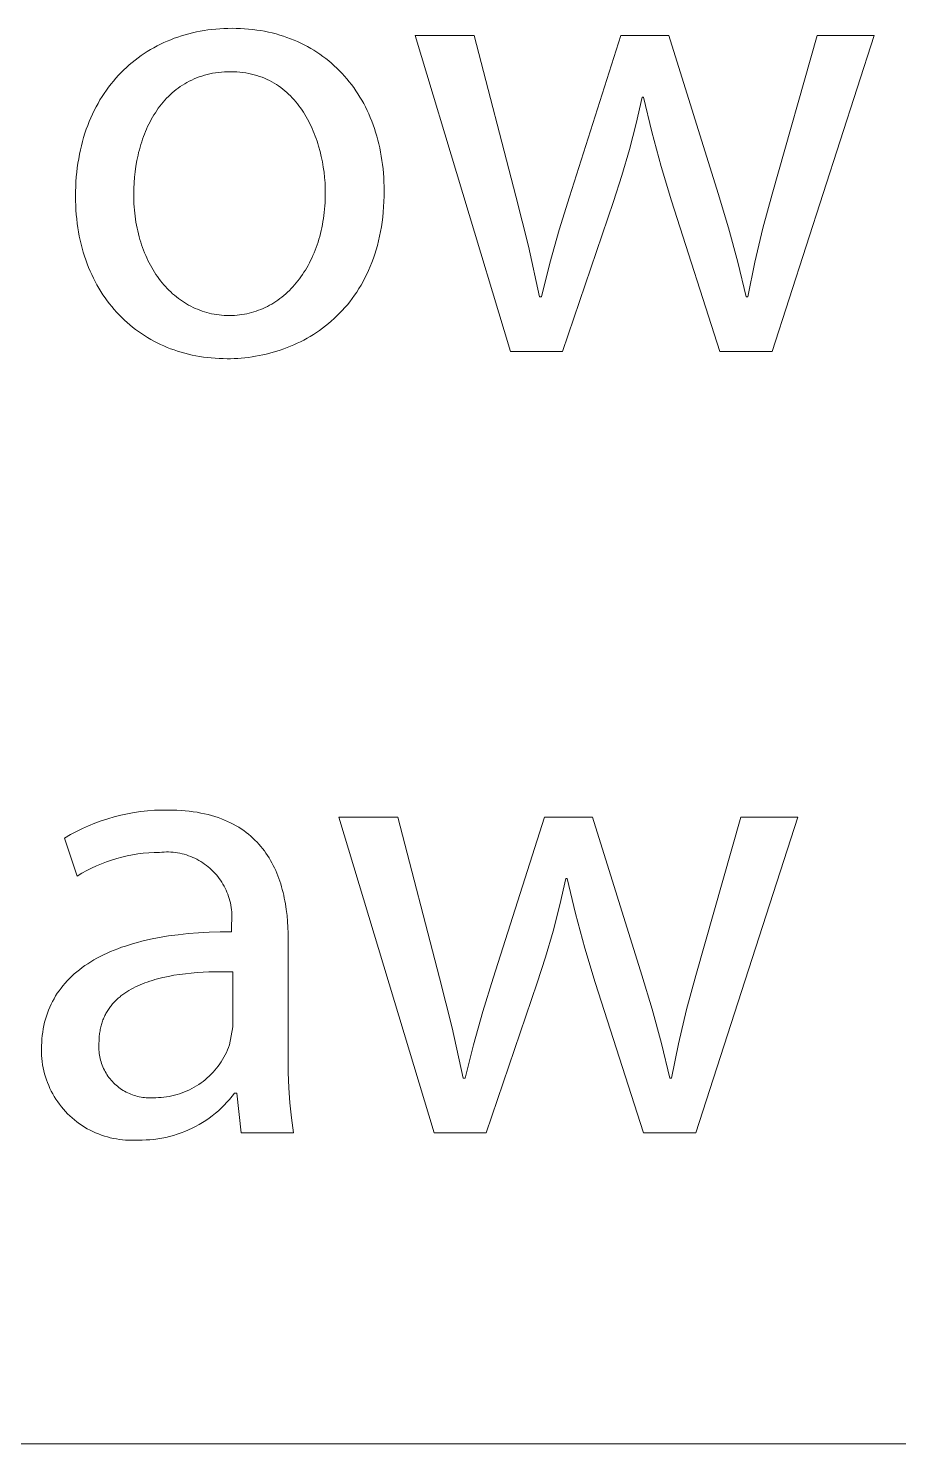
# Model space of a CAD drawing. Header units: millimetres. Extents: x -644 to 2279, y -276 to 1766.
# Drawn here: x 1744.4 to 1783.4, y -275.9 to -212.5 of the extents above; entities that cross this region are included whole.
import ezdxf

# ---------------------------------------------------------------- set-up
doc = ezdxf.new("R2010")
doc.units = ezdxf.units.MM
doc.header["$MEASUREMENT"] = 0
doc.layers.add('Domyślny', color=7, linetype='Continuous', true_color=0x000000)

msp = doc.modelspace()

# ---------------------------------------------------------------- linework, layer by layer
at = {"layer": 'Domyślny', "color": 18, "lineweight": 15, "true_color": 0x000000}
for p, q in [((1752.118, -212.591), (1752.291, -212.56)), ((1752.291, -212.56), (1752.466, -212.534)), ((1752.466, -212.534), (1752.642, -212.512)), ((1752.642, -212.512), (1752.819, -212.494)), ((1752.819, -212.494), (1752.998, -212.48)), ((1752.998, -212.48), (1753.178, -212.47)), ((1753.178, -212.47), (1753.36, -212.464)), ((1753.36, -212.464), (1753.543, -212.462)), ((1753.543, -212.462), (1753.733, -212.464)), ((1753.733, -212.464), (1753.92, -212.47)), ((1753.92, -212.47), (1754.106, -212.481)), ((1754.106, -212.481), (1754.29, -212.496)), ((1754.29, -212.496), (1754.472, -212.515)), ((1754.472, -212.515), (1754.651, -212.538)), ((1754.651, -212.538), (1754.829, -212.566)), ((1754.829, -212.566), (1755.004, -212.597)), ((1750.181, -213.252), (1750.332, -213.176)), ((1750.332, -213.176), (1750.484, -213.104)), ((1750.484, -213.104), (1750.639, -213.036)), ((1750.639, -213.036), (1750.796, -212.971)), ((1750.796, -212.971), (1750.954, -212.91)), ((1750.954, -212.91), (1751.115, -212.853)), ((1751.115, -212.853), (1751.278, -212.799)), ((1751.278, -212.799), (1751.442, -212.75)), ((1751.442, -212.75), (1751.609, -212.704)), ((1751.609, -212.704), (1751.777, -212.662)), ((1751.777, -212.662), (1751.946, -212.625)), ((1751.946, -212.625), (1752.118, -212.591)), ((1755.004, -212.597), (1755.177, -212.633)), ((1755.177, -212.633), (1755.348, -212.672)), ((1755.348, -212.672), (1755.517, -212.716)), ((1755.517, -212.716), (1755.683, -212.763)), ((1755.683, -212.763), (1755.847, -212.815)), ((1755.847, -212.815), (1756.009, -212.87)), ((1756.009, -212.87), (1756.168, -212.929)), ((1756.168, -212.929), (1756.325, -212.992)), ((1756.325, -212.992), (1756.48, -213.058)), ((1756.48, -213.058), (1756.632, -213.129)), ((1756.632, -213.129), (1756.781, -213.202)), ((1756.781, -213.202), (1756.928, -213.28)), ((1766.034, -226.949), (1761.761, -212.788)), ((1761.761, -212.788), (1764.399, -212.788)), ((1764.399, -212.788), (1766.268, -219.99)), ((1768.672, -220.01), (1770.978, -212.788)), ((1770.978, -212.788), (1773.139, -212.788)), ((1773.139, -212.788), (1775.339, -219.873)), ((1777.762, -219.893), (1779.787, -212.788)), ((1782.337, -212.788), (1777.762, -226.949)), ((1779.787, -212.788), (1782.337, -212.788)), ((1749.195, -213.887), (1749.328, -213.785)), ((1749.328, -213.785), (1749.464, -213.687)), ((1749.464, -213.687), (1749.603, -213.593)), ((1749.603, -213.593), (1749.744, -213.502)), ((1749.744, -213.502), (1749.888, -213.415)), ((1749.888, -213.415), (1750.033, -213.332)), ((1750.033, -213.332), (1750.181, -213.252)), ((1756.928, -213.28), (1757.072, -213.361)), ((1757.072, -213.361), (1757.214, -213.446)), ((1757.214, -213.446), (1757.353, -213.534)), ((1757.353, -213.534), (1757.489, -213.626)), ((1757.489, -213.626), (1757.623, -213.722)), ((1757.623, -213.722), (1757.754, -213.82)), ((1757.754, -213.82), (1757.882, -213.922)), ((1748.45, -214.57), (1748.567, -214.447)), ((1748.567, -214.447), (1748.687, -214.328)), ((1748.687, -214.328), (1748.81, -214.212)), ((1748.81, -214.212), (1748.935, -214.1)), ((1748.935, -214.1), (1749.064, -213.992)), ((1749.064, -213.992), (1749.195, -213.887)), ((1752.675, -214.48), (1752.549, -214.505)), ((1752.804, -214.458), (1752.675, -214.48)), ((1752.935, -214.44), (1752.804, -214.458)), ((1753.069, -214.426), (1752.935, -214.44)), ((1753.205, -214.416), (1753.069, -214.426)), ((1753.343, -214.41), (1753.205, -214.416)), ((1753.484, -214.408), (1753.343, -214.41)), ((1753.626, -214.41), (1753.484, -214.408)), ((1753.765, -214.417), (1753.626, -214.41)), ((1753.901, -214.428), (1753.765, -214.417)), ((1754.034, -214.443), (1753.901, -214.428)), ((1754.165, -214.462), (1754.034, -214.443)), ((1754.293, -214.485), (1754.165, -214.462)), ((1754.418, -214.512), (1754.293, -214.485)), ((1757.882, -213.922), (1758.007, -214.028)), ((1758.007, -214.028), (1758.13, -214.137)), ((1758.13, -214.137), (1758.249, -214.249)), ((1758.249, -214.249), (1758.366, -214.364)), ((1758.366, -214.364), (1758.48, -214.482)), ((1758.48, -214.482), (1758.591, -214.604)), ((1747.909, -215.235), (1748.011, -215.095)), ((1748.011, -215.095), (1748.116, -214.958)), ((1748.116, -214.958), (1748.224, -214.825)), ((1748.224, -214.825), (1748.335, -214.696)), ((1748.335, -214.696), (1748.45, -214.57)), ((1751.225, -215.073), (1751.13, -215.14)), ((1751.322, -215.008), (1751.225, -215.073)), ((1751.422, -214.947), (1751.322, -215.008)), ((1751.524, -214.888), (1751.422, -214.947)), ((1751.628, -214.833), (1751.524, -214.888)), ((1751.735, -214.78), (1751.628, -214.833)), ((1751.844, -214.731), (1751.735, -214.78)), ((1751.955, -214.685), (1751.844, -214.731)), ((1752.069, -214.642), (1751.955, -214.685)), ((1752.186, -214.602), (1752.069, -214.642)), ((1752.304, -214.566), (1752.186, -214.602)), ((1752.426, -214.534), (1752.304, -214.566)), ((1752.549, -214.505), (1752.426, -214.534)), ((1754.541, -214.543), (1754.418, -214.512)), ((1754.662, -214.578), (1754.541, -214.543)), ((1754.779, -214.617), (1754.662, -214.578)), ((1754.895, -214.659), (1754.779, -214.617)), ((1755.007, -214.704), (1754.895, -214.659)), ((1755.117, -214.753), (1755.007, -214.704)), ((1755.225, -214.806), (1755.117, -214.753)), ((1755.33, -214.861), (1755.225, -214.806)), ((1755.433, -214.92), (1755.33, -214.861)), ((1755.533, -214.982), (1755.433, -214.92)), ((1755.63, -215.047), (1755.533, -214.982)), ((1755.726, -215.115), (1755.63, -215.047)), ((1755.819, -215.186), (1755.726, -215.115)), ((1758.591, -214.604), (1758.698, -214.729)), ((1758.698, -214.729), (1758.803, -214.857)), ((1758.803, -214.857), (1758.905, -214.988)), ((1758.905, -214.988), (1759.003, -215.122)), ((1759.003, -215.122), (1759.098, -215.259)), ((1747.533, -215.827), (1747.622, -215.674)), ((1747.622, -215.674), (1747.714, -215.524)), ((1747.714, -215.524), (1747.81, -215.378)), ((1747.81, -215.378), (1747.909, -215.235)), ((1750.53, -215.686), (1750.454, -215.773)), ((1750.609, -215.6), (1750.53, -215.686)), ((1750.69, -215.517), (1750.609, -215.6)), ((1750.773, -215.437), (1750.69, -215.517)), ((1750.859, -215.359), (1750.773, -215.437)), ((1750.947, -215.283), (1750.859, -215.359)), ((1751.037, -215.211), (1750.947, -215.283)), ((1751.13, -215.14), (1751.037, -215.211)), ((1755.909, -215.259), (1755.819, -215.186)), ((1755.997, -215.335), (1755.909, -215.259)), ((1756.083, -215.414), (1755.997, -215.335)), ((1756.166, -215.495), (1756.083, -215.414)), ((1756.247, -215.579), (1756.166, -215.495)), ((1756.325, -215.665), (1756.247, -215.579)), ((1756.402, -215.753), (1756.325, -215.665)), ((1756.476, -215.844), (1756.402, -215.753)), ((1759.098, -215.259), (1759.191, -215.399)), ((1759.191, -215.399), (1759.28, -215.542)), ((1759.28, -215.542), (1759.365, -215.687)), ((1759.365, -215.687), (1759.448, -215.836)), ((1771.942, -215.542), (1771.671, -216.726)), ((1772, -215.542), (1771.942, -215.542)), ((1772.367, -217.107), (1772, -215.542)), ((1747.211, -216.472), (1747.286, -216.306)), ((1747.286, -216.306), (1747.365, -216.143)), ((1747.365, -216.143), (1747.447, -215.983)), ((1747.447, -215.983), (1747.533, -215.827)), ((1750.042, -216.344), (1749.981, -216.446)), ((1750.105, -216.244), (1750.042, -216.344)), ((1750.17, -216.146), (1750.105, -216.244)), ((1750.238, -216.049), (1750.17, -216.146)), ((1750.308, -215.955), (1750.238, -216.049)), ((1750.38, -215.863), (1750.308, -215.955)), ((1750.454, -215.773), (1750.38, -215.863)), ((1756.547, -215.936), (1756.476, -215.844)), ((1756.617, -216.031), (1756.547, -215.936)), ((1756.684, -216.128), (1756.617, -216.031)), ((1756.749, -216.226), (1756.684, -216.128)), ((1756.811, -216.326), (1756.749, -216.226)), ((1756.872, -216.428), (1756.811, -216.326)), ((1759.448, -215.836), (1759.527, -215.987)), ((1759.527, -215.987), (1759.603, -216.142)), ((1759.603, -216.142), (1759.675, -216.299)), ((1759.675, -216.299), (1759.744, -216.458)), ((1746.947, -217.169), (1747.007, -216.99)), ((1747.007, -216.99), (1747.072, -216.814)), ((1747.072, -216.814), (1747.139, -216.642)), ((1747.139, -216.642), (1747.211, -216.472)), ((1749.71, -216.98), (1749.662, -217.092)), ((1749.76, -216.87), (1749.71, -216.98)), ((1749.812, -216.762), (1749.76, -216.87)), ((1749.866, -216.655), (1749.812, -216.762)), ((1749.922, -216.549), (1749.866, -216.655)), ((1749.981, -216.446), (1749.922, -216.549)), ((1756.93, -216.531), (1756.872, -216.428)), ((1756.986, -216.636), (1756.93, -216.531)), ((1757.04, -216.742), (1756.986, -216.636)), ((1757.092, -216.85), (1757.04, -216.742)), ((1757.141, -216.959), (1757.092, -216.85)), ((1757.189, -217.069), (1757.141, -216.959)), ((1759.744, -216.458), (1759.81, -216.62)), ((1759.81, -216.62), (1759.872, -216.785)), ((1759.872, -216.785), (1759.93, -216.953)), ((1759.93, -216.953), (1759.985, -217.123)), ((1771.671, -216.726), (1771.366, -217.901)), ((1746.789, -217.724), (1746.838, -217.536)), ((1746.838, -217.536), (1746.89, -217.351)), ((1746.89, -217.351), (1746.947, -217.169)), ((1749.492, -217.551), (1749.455, -217.668)), ((1749.531, -217.434), (1749.492, -217.551)), ((1749.573, -217.319), (1749.531, -217.434)), ((1749.616, -217.205), (1749.573, -217.319)), ((1749.662, -217.092), (1749.616, -217.205)), ((1757.234, -217.18), (1757.189, -217.069)), ((1757.277, -217.292), (1757.234, -217.18)), ((1757.318, -217.405), (1757.277, -217.292)), ((1757.357, -217.519), (1757.318, -217.405)), ((1757.394, -217.633), (1757.357, -217.519)), ((1757.429, -217.748), (1757.394, -217.633)), ((1759.985, -217.123), (1760.037, -217.296)), ((1760.037, -217.296), (1760.085, -217.471)), ((1760.085, -217.471), (1760.129, -217.648)), ((1760.129, -217.648), (1760.169, -217.828)), ((1772.786, -218.658), (1772.367, -217.107)), ((1746.666, -218.308), (1746.703, -218.11)), ((1746.703, -218.11), (1746.744, -217.916)), ((1746.744, -217.916), (1746.789, -217.724)), ((1749.327, -218.149), (1749.275, -218.394)), ((1749.356, -218.027), (1749.327, -218.149)), ((1749.387, -217.907), (1749.356, -218.027)), ((1749.42, -217.787), (1749.387, -217.907)), ((1749.455, -217.668), (1749.42, -217.787)), ((1757.493, -217.981), (1757.429, -217.748)), ((1757.549, -218.214), (1757.493, -217.981)), ((1757.597, -218.449), (1757.549, -218.214)), ((1760.169, -217.828), (1760.206, -218.01)), ((1760.206, -218.01), (1760.239, -218.195)), ((1760.239, -218.195), (1760.269, -218.382)), ((1771.366, -217.901), (1771.028, -219.068)), ((1746.561, -219.128), (1746.581, -218.918)), ((1746.581, -218.918), (1746.605, -218.712)), ((1746.605, -218.712), (1746.634, -218.508)), ((1746.634, -218.508), (1746.666, -218.308)), ((1749.196, -218.891), (1749.169, -219.141)), ((1749.232, -218.641), (1749.196, -218.891)), ((1749.275, -218.394), (1749.232, -218.641)), ((1757.638, -218.684), (1757.597, -218.449)), ((1757.671, -218.918), (1757.638, -218.684)), ((1757.696, -219.152), (1757.671, -218.918)), ((1760.269, -218.382), (1760.294, -218.571)), ((1760.294, -218.571), (1760.316, -218.762)), ((1760.316, -218.762), (1760.334, -218.956)), ((1773.256, -220.195), (1772.786, -218.658)), ((1746.528, -219.774), (1746.534, -219.555)), ((1746.534, -219.555), (1746.546, -219.34)), ((1746.546, -219.34), (1746.561, -219.128)), ((1749.149, -219.393), (1749.138, -219.646)), ((1749.169, -219.141), (1749.149, -219.393)), ((1757.714, -219.384), (1757.696, -219.152)), ((1757.724, -219.613), (1757.714, -219.384)), ((1760.334, -218.956), (1760.348, -219.152)), ((1760.348, -219.152), (1760.358, -219.35)), ((1760.358, -219.35), (1760.364, -219.55)), ((1760.364, -219.55), (1760.366, -219.752)), ((1771.028, -219.068), (1770.657, -220.224)), ((1746.525, -219.995), (1746.528, -219.774)), ((1746.527, -220.203), (1746.525, -219.995)), ((1749.138, -219.646), (1749.134, -219.898)), ((1749.134, -219.898), (1749.135, -220.042)), ((1749.135, -220.042), (1749.139, -220.186)), ((1749.139, -220.186), (1749.145, -220.328)), ((1757.716, -220.282), (1757.723, -220.136)), ((1757.723, -220.136), (1757.727, -219.988)), ((1757.728, -219.839), (1757.724, -219.613)), ((1757.727, -219.988), (1757.728, -219.839)), ((1760.363, -219.995), (1760.355, -220.234)), ((1760.366, -219.752), (1760.363, -219.995)), ((1766.268, -219.99), (1766.837, -222.234)), ((1768.215, -221.494), (1768.672, -220.01)), ((1775.426, -226.949), (1773.256, -220.195)), ((1775.339, -219.873), (1775.803, -221.403)), ((1777.352, -221.415), (1777.762, -219.893)), ((1746.534, -220.409), (1746.527, -220.203)), ((1746.545, -220.612), (1746.534, -220.409)), ((1746.559, -220.813), (1746.545, -220.612)), ((1746.578, -221.011), (1746.559, -220.813)), ((1749.145, -220.328), (1749.154, -220.469)), ((1749.154, -220.469), (1749.166, -220.609)), ((1749.166, -220.609), (1749.18, -220.747)), ((1749.18, -220.747), (1749.196, -220.884)), ((1757.663, -220.853), (1757.68, -220.713)), ((1757.68, -220.713), (1757.695, -220.571)), ((1757.695, -220.571), (1757.707, -220.427)), ((1757.707, -220.427), (1757.716, -220.282)), ((1760.324, -220.699), (1760.301, -220.925)), ((1760.342, -220.469), (1760.324, -220.699)), ((1760.355, -220.234), (1760.342, -220.469)), ((1770.657, -220.224), (1768.37, -226.949)), ((1746.601, -221.207), (1746.578, -221.011)), ((1746.628, -221.4), (1746.601, -221.207)), ((1746.66, -221.59), (1746.628, -221.4)), ((1749.196, -220.884), (1749.215, -221.02)), ((1749.215, -221.02), (1749.237, -221.155)), ((1749.237, -221.155), (1749.26, -221.288)), ((1749.26, -221.288), (1749.286, -221.419)), ((1749.286, -221.419), (1749.315, -221.549)), ((1757.541, -221.532), (1757.57, -221.4)), ((1757.57, -221.4), (1757.597, -221.265)), ((1757.597, -221.265), (1757.622, -221.13)), ((1757.622, -221.13), (1757.644, -220.992)), ((1757.644, -220.992), (1757.663, -220.853)), ((1760.24, -221.365), (1760.203, -221.578)), ((1760.273, -221.147), (1760.24, -221.365)), ((1760.301, -220.925), (1760.273, -221.147)), ((1775.803, -221.403), (1776.224, -222.944)), ((1776.992, -222.95), (1777.352, -221.415)), ((1746.695, -221.778), (1746.66, -221.59)), ((1746.733, -221.963), (1746.695, -221.778)), ((1746.776, -222.146), (1746.733, -221.963)), ((1749.315, -221.549), (1749.345, -221.678)), ((1749.345, -221.678), (1749.378, -221.805)), ((1749.378, -221.805), (1749.414, -221.93)), ((1749.414, -221.93), (1749.451, -222.054)), ((1749.451, -222.054), (1749.491, -222.176)), ((1757.36, -222.169), (1757.401, -222.045)), ((1757.401, -222.045), (1757.439, -221.92)), ((1757.439, -221.92), (1757.476, -221.792)), ((1757.476, -221.792), (1757.51, -221.663)), ((1757.51, -221.663), (1757.541, -221.532)), ((1760.114, -221.993), (1760.063, -222.194)), ((1760.161, -221.788), (1760.114, -221.993)), ((1760.203, -221.578), (1760.161, -221.788)), ((1767.796, -222.99), (1768.215, -221.494)), ((1746.823, -222.326), (1746.776, -222.146)), ((1746.873, -222.503), (1746.823, -222.326)), ((1746.927, -222.677), (1746.873, -222.503)), ((1746.985, -222.849), (1746.927, -222.677)), ((1749.491, -222.176), (1749.533, -222.296)), ((1749.533, -222.296), (1749.577, -222.414)), ((1749.577, -222.414), (1749.623, -222.531)), ((1749.623, -222.531), (1749.672, -222.646)), ((1749.672, -222.646), (1749.722, -222.759)), ((1757.123, -222.76), (1757.175, -222.646)), ((1757.175, -222.646), (1757.224, -222.529)), ((1757.224, -222.529), (1757.272, -222.411)), ((1757.272, -222.411), (1757.317, -222.291)), ((1757.317, -222.291), (1757.36, -222.169)), ((1759.948, -222.583), (1759.885, -222.772)), ((1760.008, -222.39), (1759.948, -222.583)), ((1760.063, -222.194), (1760.008, -222.39)), ((1766.837, -222.234), (1767.329, -224.496)), ((1747.046, -223.017), (1746.985, -222.849)), ((1747.111, -223.183), (1747.046, -223.017)), ((1747.179, -223.346), (1747.111, -223.183)), ((1747.251, -223.506), (1747.179, -223.346)), ((1749.722, -222.759), (1749.775, -222.87)), ((1749.775, -222.87), (1749.83, -222.979)), ((1749.83, -222.979), (1749.886, -223.087)), ((1749.886, -223.087), (1749.945, -223.192)), ((1749.945, -223.192), (1750.006, -223.295)), ((1750.006, -223.295), (1750.068, -223.396)), ((1756.77, -223.402), (1756.834, -223.3)), ((1756.834, -223.3), (1756.896, -223.196)), ((1756.896, -223.196), (1756.956, -223.09)), ((1756.956, -223.09), (1757.014, -222.982)), ((1757.014, -222.982), (1757.069, -222.872)), ((1757.069, -222.872), (1757.123, -222.76)), ((1759.669, -223.313), (1759.59, -223.485)), ((1759.745, -223.136), (1759.669, -223.313)), ((1759.817, -222.956), (1759.745, -223.136)), ((1759.885, -222.772), (1759.817, -222.956)), ((1767.416, -224.496), (1767.796, -222.99)), ((1776.224, -222.944), (1776.604, -224.496)), ((1776.682, -224.496), (1776.992, -222.95)), ((1747.327, -223.663), (1747.251, -223.506)), ((1747.405, -223.817), (1747.327, -223.663)), ((1747.487, -223.968), (1747.405, -223.817)), ((1747.573, -224.117), (1747.487, -223.968)), ((1750.068, -223.396), (1750.133, -223.495)), ((1750.133, -223.495), (1750.2, -223.592)), ((1750.2, -223.592), (1750.268, -223.686)), ((1750.268, -223.686), (1750.338, -223.779)), ((1750.338, -223.779), (1750.41, -223.869)), ((1750.41, -223.869), (1750.484, -223.957)), ((1750.484, -223.957), (1750.56, -224.042)), ((1756.273, -224.05), (1756.349, -223.964)), ((1756.349, -223.964), (1756.424, -223.876)), ((1756.424, -223.876), (1756.497, -223.786)), ((1756.497, -223.786), (1756.568, -223.693)), ((1756.568, -223.693), (1756.637, -223.598)), ((1756.637, -223.598), (1756.705, -223.501)), ((1756.705, -223.501), (1756.77, -223.402)), ((1759.329, -223.977), (1759.235, -224.133)), ((1759.419, -223.817), (1759.329, -223.977)), ((1759.506, -223.653), (1759.419, -223.817)), ((1759.59, -223.485), (1759.506, -223.653)), ((1747.661, -224.262), (1747.573, -224.117)), ((1747.753, -224.404), (1747.661, -224.262)), ((1747.848, -224.543), (1747.753, -224.404)), ((1747.946, -224.679), (1747.848, -224.543)), ((1750.56, -224.042), (1750.637, -224.125)), ((1750.637, -224.125), (1750.717, -224.206)), ((1750.717, -224.206), (1750.797, -224.284)), ((1750.797, -224.284), (1750.88, -224.36)), ((1750.88, -224.36), (1750.964, -224.433)), ((1750.964, -224.433), (1751.05, -224.504)), ((1751.05, -224.504), (1751.138, -224.572)), ((1751.138, -224.572), (1751.227, -224.637)), ((1751.227, -224.637), (1751.318, -224.7)), ((1755.601, -224.644), (1755.691, -224.578)), ((1755.691, -224.578), (1755.779, -224.511)), ((1755.779, -224.511), (1755.865, -224.44)), ((1755.865, -224.44), (1755.95, -224.367)), ((1755.95, -224.367), (1756.033, -224.292)), ((1756.033, -224.292), (1756.114, -224.213)), ((1756.114, -224.213), (1756.194, -224.133)), ((1756.194, -224.133), (1756.273, -224.05)), ((1758.933, -224.577), (1758.826, -224.718)), ((1759.037, -224.433), (1758.933, -224.577)), ((1759.137, -224.285), (1759.037, -224.433)), ((1759.235, -224.133), (1759.137, -224.285)), ((1767.329, -224.496), (1767.416, -224.496)), ((1776.604, -224.496), (1776.682, -224.496)), ((1748.047, -224.811), (1747.946, -224.679)), ((1748.151, -224.941), (1748.047, -224.811)), ((1748.258, -225.067), (1748.151, -224.941)), ((1748.368, -225.191), (1748.258, -225.067)), ((1748.48, -225.31), (1748.368, -225.191)), ((1751.318, -224.7), (1751.41, -224.76)), ((1751.41, -224.76), (1751.504, -224.817)), ((1751.504, -224.817), (1751.599, -224.872)), ((1751.599, -224.872), (1751.696, -224.924)), ((1751.696, -224.924), (1751.794, -224.972)), ((1751.794, -224.972), (1751.894, -225.018)), ((1751.894, -225.018), (1751.995, -225.061)), ((1751.995, -225.061), (1752.097, -225.102)), ((1752.097, -225.102), (1752.201, -225.139)), ((1752.201, -225.139), (1752.306, -225.173)), ((1752.306, -225.173), (1752.413, -225.204)), ((1752.413, -225.204), (1752.521, -225.232)), ((1752.521, -225.232), (1752.63, -225.256)), ((1752.63, -225.256), (1752.74, -225.278)), ((1754.099, -225.279), (1754.208, -225.257)), ((1754.208, -225.257), (1754.315, -225.233)), ((1754.315, -225.233), (1754.421, -225.205)), ((1754.421, -225.205), (1754.527, -225.175)), ((1754.527, -225.175), (1754.631, -225.141)), ((1754.631, -225.141), (1754.734, -225.104)), ((1754.734, -225.104), (1754.835, -225.065)), ((1754.835, -225.065), (1754.936, -225.022)), ((1754.936, -225.022), (1755.035, -224.977)), ((1755.035, -224.977), (1755.133, -224.928)), ((1755.133, -224.928), (1755.229, -224.877)), ((1755.229, -224.877), (1755.325, -224.823)), ((1755.325, -224.823), (1755.418, -224.766)), ((1755.418, -224.766), (1755.511, -224.706)), ((1755.511, -224.706), (1755.601, -224.644)), ((1758.369, -225.239), (1758.247, -225.36)), ((1758.487, -225.115), (1758.369, -225.239)), ((1758.603, -224.986), (1758.487, -225.115)), ((1758.716, -224.854), (1758.603, -224.986)), ((1758.826, -224.718), (1758.716, -224.854)), ((1748.596, -225.427), (1748.48, -225.31)), ((1748.714, -225.54), (1748.596, -225.427)), ((1748.835, -225.65), (1748.714, -225.54)), ((1748.959, -225.757), (1748.835, -225.65)), ((1749.086, -225.86), (1748.959, -225.757)), ((1749.214, -225.96), (1749.086, -225.86)), ((1752.74, -225.278), (1752.851, -225.296)), ((1752.851, -225.296), (1752.964, -225.311)), ((1752.964, -225.311), (1753.078, -225.323)), ((1753.078, -225.323), (1753.193, -225.332)), ((1753.193, -225.332), (1753.309, -225.337)), ((1753.309, -225.337), (1753.426, -225.338)), ((1753.426, -225.338), (1753.541, -225.337)), ((1753.541, -225.337), (1753.654, -225.332)), ((1753.654, -225.332), (1753.767, -225.323)), ((1753.767, -225.323), (1753.879, -225.312)), ((1753.879, -225.312), (1753.989, -225.297)), ((1753.989, -225.297), (1754.099, -225.279)), ((1757.604, -225.906), (1757.468, -226.004)), ((1757.737, -225.805), (1757.604, -225.906)), ((1757.868, -225.699), (1757.737, -225.805)), ((1757.997, -225.59), (1757.868, -225.699)), ((1758.123, -225.477), (1757.997, -225.59)), ((1758.247, -225.36), (1758.123, -225.477)), ((1749.346, -226.057), (1749.214, -225.96)), ((1749.48, -226.15), (1749.346, -226.057)), ((1749.616, -226.239), (1749.48, -226.15)), ((1749.755, -226.325), (1749.616, -226.239)), ((1749.896, -226.408), (1749.755, -226.325)), ((1750.04, -226.487), (1749.896, -226.408)), ((1750.185, -226.562), (1750.04, -226.487)), ((1756.615, -226.513), (1756.467, -226.585)), ((1756.762, -226.438), (1756.615, -226.513)), ((1756.907, -226.358), (1756.762, -226.438)), ((1757.05, -226.275), (1756.907, -226.358)), ((1757.191, -226.189), (1757.05, -226.275)), ((1757.331, -226.098), (1757.191, -226.189)), ((1757.468, -226.004), (1757.331, -226.098)), ((1750.333, -226.634), (1750.185, -226.562)), ((1750.483, -226.702), (1750.333, -226.634)), ((1750.636, -226.766), (1750.483, -226.702)), ((1750.79, -226.827), (1750.636, -226.766)), ((1750.946, -226.884), (1750.79, -226.827)), ((1751.104, -226.937), (1750.946, -226.884)), ((1751.264, -226.986), (1751.104, -226.937)), ((1751.426, -227.032), (1751.264, -226.986)), ((1751.59, -227.074), (1751.426, -227.032)), ((1751.756, -227.112), (1751.59, -227.074)), ((1751.923, -227.146), (1751.756, -227.112)), ((1752.092, -227.176), (1751.923, -227.146)), ((1752.263, -227.202), (1752.092, -227.176)), ((1754.603, -227.167), (1754.443, -227.192)), ((1754.762, -227.138), (1754.603, -227.167)), ((1754.921, -227.105), (1754.762, -227.138)), ((1755.08, -227.069), (1754.921, -227.105)), ((1755.238, -227.03), (1755.08, -227.069)), ((1755.395, -226.987), (1755.238, -227.03)), ((1755.551, -226.94), (1755.395, -226.987)), ((1755.707, -226.89), (1755.551, -226.94)), ((1755.861, -226.836), (1755.707, -226.89)), ((1756.015, -226.779), (1755.861, -226.836)), ((1756.167, -226.718), (1756.015, -226.779)), ((1756.318, -226.653), (1756.167, -226.718)), ((1756.467, -226.585), (1756.318, -226.653)), ((1768.37, -226.949), (1766.034, -226.949)), ((1777.762, -226.949), (1775.426, -226.949)), ((1752.435, -227.224), (1752.263, -227.202)), ((1752.609, -227.243), (1752.435, -227.224)), ((1752.784, -227.257), (1752.609, -227.243)), ((1752.961, -227.267), (1752.784, -227.257)), ((1753.139, -227.273), (1752.961, -227.267)), ((1753.319, -227.275), (1753.139, -227.273)), ((1753.479, -227.274), (1753.319, -227.275)), ((1753.64, -227.269), (1753.479, -227.274)), ((1753.8, -227.26), (1753.64, -227.269)), ((1753.961, -227.248), (1753.8, -227.26)), ((1754.122, -227.233), (1753.961, -227.248)), ((1754.282, -227.214), (1754.122, -227.233)), ((1754.443, -227.192), (1754.282, -227.214)), ((1747.114, -248.212), (1747.396, -248.097)), ((1747.396, -248.097), (1747.682, -247.993)), ((1747.682, -247.993), (1747.971, -247.898)), ((1747.971, -247.898), (1748.263, -247.813)), ((1748.263, -247.813), (1748.559, -247.739)), ((1748.559, -247.739), (1748.856, -247.675)), ((1748.856, -247.675), (1749.156, -247.621)), ((1749.156, -247.621), (1749.457, -247.578)), ((1749.457, -247.578), (1749.76, -247.545)), ((1749.76, -247.545), (1750.064, -247.523)), ((1750.064, -247.523), (1750.368, -247.511)), ((1750.368, -247.511), (1750.673, -247.51)), ((1750.673, -247.51), (1750.873, -247.512)), ((1750.873, -247.512), (1751.069, -247.519)), ((1751.069, -247.519), (1751.26, -247.529)), ((1751.26, -247.529), (1751.447, -247.544)), ((1751.447, -247.544), (1751.629, -247.563)), ((1751.629, -247.563), (1751.806, -247.586)), ((1751.806, -247.586), (1751.979, -247.612)), ((1751.979, -247.612), (1752.148, -247.643)), ((1752.148, -247.643), (1752.312, -247.677)), ((1752.312, -247.677), (1752.472, -247.715)), ((1752.472, -247.715), (1752.627, -247.757)), ((1752.627, -247.757), (1752.778, -247.802)), ((1752.778, -247.802), (1752.926, -247.851)), ((1752.926, -247.851), (1753.069, -247.903)), ((1753.069, -247.903), (1753.207, -247.958)), ((1753.207, -247.958), (1753.342, -248.017)), ((1753.342, -248.017), (1753.473, -248.079)), ((1753.473, -248.079), (1753.6, -248.144)), ((1762.612, -261.985), (1758.339, -247.824)), ((1758.339, -247.824), (1760.977, -247.824)), ((1760.977, -247.824), (1762.846, -255.026)), ((1765.25, -255.055), (1767.556, -247.824)), ((1767.556, -247.824), (1769.717, -247.824)), ((1769.717, -247.824), (1771.917, -254.919)), ((1774.34, -254.929), (1776.365, -247.824)), ((1778.915, -247.824), (1774.34, -261.985)), ((1776.365, -247.824), (1778.915, -247.824)), ((1746.03, -248.766), (1746.293, -248.613)), ((1746.293, -248.613), (1746.562, -248.47)), ((1746.562, -248.47), (1746.836, -248.336)), ((1746.836, -248.336), (1747.114, -248.212)), ((1753.6, -248.144), (1753.723, -248.212)), ((1753.723, -248.212), (1753.842, -248.283)), ((1753.842, -248.283), (1753.958, -248.357)), ((1753.958, -248.357), (1754.07, -248.434)), ((1754.07, -248.434), (1754.178, -248.513)), ((1754.178, -248.513), (1754.282, -248.596)), ((1754.282, -248.596), (1754.383, -248.681)), ((1754.383, -248.681), (1754.48, -248.768)), ((1746.604, -250.469), (1746.03, -248.766)), ((1750.598, -249.39), (1750.496, -249.392)), ((1750.699, -249.391), (1750.598, -249.39)), ((1754.48, -248.768), (1754.574, -248.858)), ((1754.574, -248.858), (1754.664, -248.951)), ((1754.664, -248.951), (1754.751, -249.046)), ((1754.751, -249.046), (1754.835, -249.143)), ((1754.835, -249.143), (1754.916, -249.242)), ((1754.916, -249.242), (1754.993, -249.344)), ((1754.993, -249.344), (1755.067, -249.447)), ((1747.462, -250.014), (1747.242, -250.116)), ((1747.686, -249.919), (1747.462, -250.014)), ((1747.913, -249.832), (1747.686, -249.919)), ((1748.142, -249.753), (1747.913, -249.832)), ((1748.375, -249.681), (1748.142, -249.753)), ((1748.609, -249.618), (1748.375, -249.681)), ((1748.846, -249.563), (1748.609, -249.618)), ((1749.084, -249.517), (1748.846, -249.563)), ((1749.324, -249.478), (1749.084, -249.517)), ((1749.565, -249.448), (1749.324, -249.478)), ((1749.807, -249.426), (1749.565, -249.448)), ((1750.05, -249.413), (1749.807, -249.426)), ((1750.293, -249.408), (1750.05, -249.413)), ((1750.394, -249.398), (1750.293, -249.408)), ((1750.496, -249.392), (1750.394, -249.398)), ((1750.801, -249.395), (1750.699, -249.391)), ((1750.903, -249.403), (1750.801, -249.395)), ((1751.004, -249.415), (1750.903, -249.403)), ((1751.104, -249.43), (1751.004, -249.415)), ((1751.204, -249.449), (1751.104, -249.43)), ((1751.304, -249.471), (1751.204, -249.449)), ((1751.402, -249.496), (1751.304, -249.471)), ((1751.5, -249.525), (1751.402, -249.496)), ((1751.596, -249.558), (1751.5, -249.525)), ((1751.692, -249.594), (1751.596, -249.558)), ((1751.786, -249.633), (1751.692, -249.594)), ((1751.878, -249.675), (1751.786, -249.633)), ((1751.969, -249.72), (1751.878, -249.675)), ((1752.059, -249.769), (1751.969, -249.72)), ((1752.147, -249.821), (1752.059, -249.769)), ((1752.232, -249.875), (1752.147, -249.821)), ((1752.316, -249.933), (1752.232, -249.875)), ((1752.398, -249.994), (1752.316, -249.933)), ((1752.478, -250.057), (1752.398, -249.994)), ((1755.067, -249.447), (1755.138, -249.553)), ((1755.138, -249.553), (1755.206, -249.66)), ((1755.206, -249.66), (1755.27, -249.77)), ((1755.27, -249.77), (1755.332, -249.881)), ((1755.332, -249.881), (1755.391, -249.994)), ((1755.391, -249.994), (1755.447, -250.108)), ((1746.813, -250.344), (1746.604, -250.469)), ((1747.025, -250.227), (1746.813, -250.344)), ((1747.242, -250.116), (1747.025, -250.227)), ((1752.555, -250.123), (1752.478, -250.057)), ((1752.63, -250.192), (1752.555, -250.123)), ((1752.703, -250.263), (1752.63, -250.192)), ((1752.773, -250.337), (1752.703, -250.263)), ((1752.84, -250.413), (1752.773, -250.337)), ((1752.905, -250.492), (1752.84, -250.413)), ((1752.967, -250.573), (1752.905, -250.492)), ((1753.026, -250.656), (1752.967, -250.573)), ((1753.082, -250.741), (1753.026, -250.656)), ((1755.447, -250.108), (1755.501, -250.224)), ((1755.501, -250.224), (1755.551, -250.342)), ((1755.551, -250.342), (1755.599, -250.461)), ((1755.599, -250.461), (1755.644, -250.581)), ((1755.644, -250.581), (1755.686, -250.703)), ((1768.52, -250.578), (1768.249, -251.762)), ((1768.578, -250.578), (1768.52, -250.578)), ((1768.944, -252.146), (1768.578, -250.578)), ((1753.135, -250.827), (1753.082, -250.741)), ((1753.185, -250.916), (1753.135, -250.827)), ((1753.232, -251.006), (1753.185, -250.916)), ((1753.276, -251.098), (1753.232, -251.006)), ((1753.317, -251.191), (1753.276, -251.098)), ((1753.354, -251.286), (1753.317, -251.191)), ((1753.388, -251.382), (1753.354, -251.286)), ((1755.686, -250.703), (1755.726, -250.826)), ((1755.726, -250.826), (1755.764, -250.95)), ((1755.764, -250.95), (1755.799, -251.075)), ((1755.799, -251.075), (1755.831, -251.202)), ((1755.831, -251.202), (1755.861, -251.329)), ((1753.419, -251.479), (1753.388, -251.382)), ((1753.446, -251.577), (1753.419, -251.479)), ((1753.47, -251.676), (1753.446, -251.577)), ((1753.49, -251.776), (1753.47, -251.676)), ((1753.507, -251.876), (1753.49, -251.776)), ((1753.52, -251.977), (1753.507, -251.876)), ((1755.861, -251.329), (1755.889, -251.457)), ((1755.889, -251.457), (1755.915, -251.586)), ((1755.915, -251.586), (1755.938, -251.715)), ((1755.938, -251.715), (1755.978, -251.976)), ((1768.249, -251.762), (1767.944, -252.937)), ((1753.53, -252.079), (1753.52, -251.977)), ((1753.526, -252.587), (1753.534, -252.485)), ((1753.536, -252.18), (1753.53, -252.079)), ((1753.534, -252.485), (1753.538, -252.384)), ((1753.539, -252.282), (1753.536, -252.18)), ((1753.538, -252.384), (1753.539, -252.282)), ((1755.978, -251.976), (1756.011, -252.239)), ((1756.011, -252.239), (1756.035, -252.504)), ((1756.035, -252.504), (1756.052, -252.769)), ((1769.363, -253.701), (1768.944, -252.146)), ((1750.283, -253.225), (1750.701, -253.156)), ((1750.701, -253.156), (1751.134, -253.098)), ((1751.134, -253.098), (1751.581, -253.051)), ((1751.581, -253.051), (1752.043, -253.014)), ((1752.043, -253.014), (1752.519, -252.989)), ((1752.519, -252.989), (1753.01, -252.974)), ((1753.01, -252.974), (1753.515, -252.97)), ((1753.515, -252.688), (1753.526, -252.587)), ((1753.515, -252.97), (1753.515, -252.688)), ((1756.052, -252.769), (1756.061, -253.035)), ((1756.061, -253.035), (1756.065, -253.301)), ((1767.944, -252.937), (1767.606, -254.103)), ((1748.094, -253.859), (1748.255, -253.792)), ((1748.255, -253.792), (1748.42, -253.727)), ((1748.42, -253.727), (1748.59, -253.665)), ((1748.59, -253.665), (1748.762, -253.606)), ((1748.762, -253.606), (1748.939, -253.549)), ((1748.939, -253.549), (1749.12, -253.495)), ((1749.12, -253.495), (1749.304, -253.443)), ((1749.304, -253.443), (1749.493, -253.394)), ((1749.493, -253.394), (1749.88, -253.304)), ((1749.88, -253.304), (1750.283, -253.225)), ((1756.065, -253.301), (1756.065, -258.606)), ((1769.834, -255.24), (1769.363, -253.701)), ((1746.946, -254.487), (1747.075, -254.4)), ((1747.075, -254.4), (1747.209, -254.315)), ((1747.209, -254.315), (1747.346, -254.232)), ((1747.346, -254.232), (1747.488, -254.153)), ((1747.488, -254.153), (1747.634, -254.075)), ((1747.634, -254.075), (1747.783, -254)), ((1747.783, -254), (1747.937, -253.928)), ((1747.937, -253.928), (1748.094, -253.859)), ((1767.606, -254.103), (1767.235, -255.26)), ((1746.152, -255.168), (1746.253, -255.063)), ((1746.253, -255.063), (1746.358, -254.961)), ((1746.358, -254.961), (1746.468, -254.861)), ((1746.468, -254.861), (1746.581, -254.764)), ((1746.581, -254.764), (1746.699, -254.669)), ((1746.699, -254.669), (1746.82, -254.577)), ((1746.82, -254.577), (1746.946, -254.487)), ((1750.204, -255.079), (1750.086, -255.111)), ((1750.444, -255.019), (1750.204, -255.079)), ((1750.69, -254.967), (1750.444, -255.019)), ((1750.94, -254.921), (1750.69, -254.967)), ((1751.195, -254.881), (1750.94, -254.921)), ((1751.454, -254.848), (1751.195, -254.881)), ((1751.715, -254.82), (1751.454, -254.848)), ((1751.979, -254.798), (1751.715, -254.82)), ((1752.244, -254.781), (1751.979, -254.798)), ((1752.511, -254.769), (1752.244, -254.781)), ((1753.044, -254.757), (1752.511, -254.769)), ((1753.573, -254.761), (1753.044, -254.757)), ((1753.573, -257.224), (1753.573, -254.761)), ((1762.846, -255.026), (1763.415, -257.27)), ((1764.794, -256.537), (1765.25, -255.055)), ((1771.917, -254.919), (1772.38, -256.445)), ((1773.93, -256.451), (1774.34, -254.929)), ((1745.633, -255.847), (1745.709, -255.728)), ((1745.709, -255.728), (1745.789, -255.611)), ((1745.789, -255.611), (1745.874, -255.497)), ((1745.874, -255.497), (1745.962, -255.385)), ((1745.962, -255.385), (1746.055, -255.275)), ((1746.055, -255.275), (1746.152, -255.168)), ((1748.735, -255.718), (1748.648, -255.78)), ((1748.825, -255.658), (1748.735, -255.718)), ((1748.918, -255.6), (1748.825, -255.658)), ((1749.013, -255.545), (1748.918, -255.6)), ((1749.111, -255.492), (1749.013, -255.545)), ((1749.211, -255.442), (1749.111, -255.492)), ((1749.313, -255.393), (1749.211, -255.442)), ((1749.417, -255.347), (1749.313, -255.393)), ((1749.524, -255.303), (1749.417, -255.347)), ((1749.633, -255.26), (1749.524, -255.303)), ((1749.743, -255.22), (1749.633, -255.26)), ((1749.856, -255.182), (1749.743, -255.22)), ((1749.97, -255.146), (1749.856, -255.182)), ((1750.086, -255.111), (1749.97, -255.146)), ((1767.235, -255.26), (1764.948, -261.985)), ((1772.004, -261.985), (1769.834, -255.24)), ((1745.316, -256.48), (1745.371, -256.348)), ((1745.371, -256.348), (1745.43, -256.22)), ((1745.43, -256.22), (1745.493, -256.093)), ((1745.493, -256.093), (1745.561, -255.969)), ((1745.561, -255.969), (1745.633, -255.847)), ((1748.057, -256.367), (1748.027, -256.409)), ((1748.088, -256.325), (1748.057, -256.367)), ((1748.12, -256.285), (1748.088, -256.325)), ((1748.153, -256.244), (1748.12, -256.285)), ((1748.186, -256.205), (1748.153, -256.244)), ((1748.22, -256.166), (1748.186, -256.205)), ((1748.255, -256.128), (1748.22, -256.166)), ((1748.291, -256.09), (1748.255, -256.128)), ((1748.328, -256.053), (1748.291, -256.09)), ((1748.365, -256.017), (1748.328, -256.053)), ((1748.403, -255.981), (1748.365, -256.017)), ((1748.442, -255.946), (1748.403, -255.981)), ((1748.482, -255.911), (1748.442, -255.946)), ((1748.522, -255.878), (1748.482, -255.911)), ((1748.564, -255.844), (1748.522, -255.878)), ((1748.648, -255.78), (1748.564, -255.844)), ((1745.14, -257.028), (1745.178, -256.887)), ((1745.178, -256.887), (1745.22, -256.749)), ((1745.22, -256.749), (1745.266, -256.613)), ((1745.266, -256.613), (1745.316, -256.48)), ((1747.738, -256.972), (1747.72, -257.023)), ((1747.757, -256.921), (1747.738, -256.972)), ((1747.777, -256.871), (1747.757, -256.921)), ((1747.798, -256.821), (1747.777, -256.871)), ((1747.819, -256.773), (1747.798, -256.821)), ((1747.842, -256.725), (1747.819, -256.773)), ((1747.866, -256.678), (1747.842, -256.725)), ((1747.891, -256.631), (1747.866, -256.678)), ((1747.916, -256.585), (1747.891, -256.631)), ((1747.943, -256.54), (1747.916, -256.585)), ((1747.97, -256.496), (1747.943, -256.54)), ((1747.998, -256.452), (1747.97, -256.496)), ((1748.027, -256.409), (1747.998, -256.452)), ((1764.375, -258.03), (1764.794, -256.537)), ((1772.38, -256.445), (1772.802, -257.983)), ((1773.57, -257.986), (1773.93, -256.451)), ((1745.018, -257.766), (1745.034, -257.614)), ((1745.034, -257.614), (1745.054, -257.464)), ((1745.054, -257.464), (1745.078, -257.316)), ((1745.078, -257.316), (1745.107, -257.171)), ((1745.107, -257.171), (1745.14, -257.028)), ((1747.598, -257.581), (1747.592, -257.641)), ((1747.606, -257.522), (1747.598, -257.581)), ((1747.614, -257.463), (1747.606, -257.522)), ((1747.624, -257.405), (1747.614, -257.463)), ((1747.634, -257.349), (1747.624, -257.405)), ((1747.646, -257.292), (1747.634, -257.349)), ((1747.659, -257.237), (1747.646, -257.292)), ((1747.672, -257.182), (1747.659, -257.237)), ((1747.687, -257.129), (1747.672, -257.182)), ((1747.703, -257.076), (1747.687, -257.129)), ((1747.72, -257.023), (1747.703, -257.076)), ((1753.427, -258.041), (1753.573, -257.224)), ((1763.415, -257.27), (1763.906, -259.532)), ((1744.998, -258.236), (1745, -258.077)), ((1744.999, -258.375), (1744.998, -258.236)), ((1745, -258.077), (1745.007, -257.92)), ((1745.007, -257.92), (1745.018, -257.766)), ((1747.573, -258.032), (1747.57, -258.11)), ((1747.57, -258.11), (1747.571, -258.189)), ((1747.571, -258.189), (1747.574, -258.267)), ((1747.577, -257.954), (1747.573, -258.032)), ((1747.574, -258.267), (1747.58, -258.345)), ((1747.578, -257.889), (1747.577, -257.954)), ((1747.58, -257.826), (1747.578, -257.889)), ((1747.583, -257.764), (1747.58, -257.826)), ((1747.587, -257.702), (1747.583, -257.764)), ((1747.592, -257.641), (1747.587, -257.702)), ((1753.291, -258.375), (1753.34, -258.265)), ((1753.34, -258.265), (1753.386, -258.154)), ((1753.386, -258.154), (1753.427, -258.041)), ((1763.994, -259.532), (1764.375, -258.03)), ((1772.802, -257.983), (1773.182, -259.532)), ((1773.26, -259.532), (1773.57, -257.986)), ((1745.005, -258.514), (1744.999, -258.375)), ((1745.015, -258.653), (1745.005, -258.514)), ((1745.031, -258.791), (1745.015, -258.653)), ((1745.051, -258.929), (1745.031, -258.791)), ((1747.58, -258.345), (1747.588, -258.423)), ((1747.588, -258.423), (1747.6, -258.501)), ((1747.6, -258.501), (1747.614, -258.578)), ((1747.614, -258.578), (1747.63, -258.655)), ((1747.63, -258.655), (1747.649, -258.731)), ((1747.649, -258.731), (1747.671, -258.806)), ((1747.671, -258.806), (1747.696, -258.881)), ((1747.696, -258.881), (1747.722, -258.954)), ((1752.922, -258.992), (1752.992, -258.895)), ((1752.992, -258.895), (1753.059, -258.795)), ((1753.059, -258.795), (1753.122, -258.693)), ((1753.122, -258.693), (1753.182, -258.589)), ((1753.182, -258.589), (1753.239, -258.483)), ((1753.239, -258.483), (1753.291, -258.375)), ((1756.065, -258.606), (1756.065, -259.284)), ((1745.076, -259.066), (1745.051, -258.929)), ((1745.105, -259.202), (1745.076, -259.066)), ((1745.139, -259.336), (1745.105, -259.202)), ((1745.178, -259.47), (1745.139, -259.336)), ((1745.221, -259.602), (1745.178, -259.47)), ((1747.722, -258.954), (1747.752, -259.027)), ((1747.752, -259.027), (1747.784, -259.099)), ((1747.784, -259.099), (1747.818, -259.169)), ((1747.818, -259.169), (1747.855, -259.239)), ((1747.855, -259.239), (1747.894, -259.307)), ((1747.894, -259.307), (1747.936, -259.373)), ((1747.936, -259.373), (1747.98, -259.438)), ((1747.98, -259.438), (1748.026, -259.502)), ((1748.026, -259.502), (1748.074, -259.564)), ((1752.344, -259.599), (1752.435, -259.521)), ((1752.435, -259.521), (1752.523, -259.44)), ((1752.523, -259.44), (1752.609, -259.356)), ((1752.609, -259.356), (1752.692, -259.269)), ((1752.692, -259.269), (1752.772, -259.179)), ((1752.772, -259.179), (1752.848, -259.087)), ((1752.848, -259.087), (1752.922, -258.992)), ((1756.065, -259.284), (1756.089, -259.961)), ((1763.906, -259.532), (1763.994, -259.532)), ((1773.182, -259.532), (1773.26, -259.532)), ((1745.269, -259.733), (1745.221, -259.602)), ((1745.322, -259.862), (1745.269, -259.733)), ((1745.378, -259.989), (1745.322, -259.862)), ((1745.439, -260.114), (1745.378, -259.989)), ((1745.505, -260.236), (1745.439, -260.114)), ((1748.074, -259.564), (1748.124, -259.624)), ((1748.124, -259.624), (1748.176, -259.682)), ((1748.176, -259.682), (1748.23, -259.739)), ((1748.23, -259.739), (1748.287, -259.794)), ((1748.287, -259.794), (1748.345, -259.847)), ((1748.345, -259.847), (1748.405, -259.897)), ((1748.405, -259.897), (1748.466, -259.946)), ((1748.466, -259.946), (1748.529, -259.992)), ((1748.529, -259.992), (1748.594, -260.037)), ((1748.594, -260.037), (1748.66, -260.079)), ((1748.66, -260.079), (1748.728, -260.118)), ((1748.728, -260.118), (1748.797, -260.156)), ((1748.797, -260.156), (1748.867, -260.191)), ((1751.307, -260.194), (1751.419, -260.15)), ((1751.419, -260.15), (1751.529, -260.104)), ((1751.529, -260.104), (1751.638, -260.053)), ((1751.638, -260.053), (1751.745, -259.999)), ((1751.745, -259.999), (1751.85, -259.941)), ((1751.85, -259.941), (1751.954, -259.879)), ((1751.954, -259.879), (1752.055, -259.814)), ((1752.055, -259.814), (1752.153, -259.746)), ((1752.153, -259.746), (1752.25, -259.674)), ((1752.25, -259.674), (1752.344, -259.599)), ((1756.089, -259.961), (1756.135, -260.637)), ((1745.574, -260.357), (1745.505, -260.236)), ((1745.648, -260.475), (1745.574, -260.357)), ((1745.726, -260.59), (1745.648, -260.475)), ((1745.807, -260.703), (1745.726, -260.59)), ((1745.893, -260.813), (1745.807, -260.703)), ((1748.867, -260.191), (1748.939, -260.223)), ((1748.939, -260.223), (1749.011, -260.253)), ((1749.011, -260.253), (1749.084, -260.281)), ((1749.084, -260.281), (1749.159, -260.306)), ((1749.159, -260.306), (1749.234, -260.328)), ((1749.234, -260.328), (1749.31, -260.348)), ((1749.31, -260.348), (1749.386, -260.365)), ((1749.386, -260.365), (1749.464, -260.38)), ((1749.464, -260.38), (1749.541, -260.392)), ((1749.541, -260.392), (1749.619, -260.401)), ((1749.619, -260.401), (1749.697, -260.407)), ((1749.697, -260.407), (1749.776, -260.411)), ((1749.776, -260.411), (1749.854, -260.412)), ((1749.854, -260.412), (1749.932, -260.411)), ((1749.932, -260.411), (1750.011, -260.406)), ((1750.011, -260.406), (1750.131, -260.407)), ((1750.131, -260.407), (1750.251, -260.404)), ((1750.251, -260.404), (1750.371, -260.397)), ((1750.371, -260.397), (1750.49, -260.385)), ((1750.49, -260.385), (1750.609, -260.37)), ((1750.609, -260.37), (1750.728, -260.351)), ((1750.728, -260.351), (1750.846, -260.327)), ((1750.846, -260.327), (1750.963, -260.3)), ((1750.963, -260.3), (1751.078, -260.268)), ((1751.078, -260.268), (1751.193, -260.233)), ((1751.193, -260.233), (1751.307, -260.194)), ((1753.195, -260.743), (1753.068, -260.868)), ((1753.318, -260.614), (1753.195, -260.743)), ((1753.437, -260.481), (1753.318, -260.614)), ((1753.551, -260.343), (1753.437, -260.481)), ((1753.661, -260.202), (1753.551, -260.343)), ((1753.758, -260.202), (1753.661, -260.202)), ((1753.953, -261.983), (1753.758, -260.202)), ((1756.135, -260.637), (1756.205, -261.312)), ((1745.982, -260.92), (1745.893, -260.813)), ((1746.075, -261.023), (1745.982, -260.92)), ((1746.171, -261.124), (1746.075, -261.023)), ((1746.271, -261.221), (1746.171, -261.124)), ((1746.374, -261.314), (1746.271, -261.221)), ((1746.48, -261.404), (1746.374, -261.314)), ((1746.589, -261.49), (1746.48, -261.404)), ((1752.37, -261.425), (1752.22, -261.521)), ((1752.517, -261.323), (1752.37, -261.425)), ((1752.66, -261.217), (1752.517, -261.323)), ((1752.8, -261.105), (1752.66, -261.217)), ((1752.936, -260.989), (1752.8, -261.105)), ((1753.068, -260.868), (1752.936, -260.989)), ((1756.205, -261.312), (1756.298, -261.983)), ((1746.702, -261.572), (1746.589, -261.49)), ((1746.816, -261.651), (1746.702, -261.572)), ((1746.934, -261.725), (1746.816, -261.651)), ((1747.054, -261.796), (1746.934, -261.725)), ((1747.176, -261.862), (1747.054, -261.796)), ((1747.301, -261.924), (1747.176, -261.862)), ((1747.428, -261.981), (1747.301, -261.924)), ((1747.556, -262.034), (1747.428, -261.981)), ((1747.687, -262.083), (1747.556, -262.034)), ((1751.088, -262.047), (1750.918, -262.099)), ((1751.257, -261.989), (1751.088, -262.047)), ((1751.424, -261.925), (1751.257, -261.989)), ((1751.589, -261.855), (1751.424, -261.925)), ((1751.751, -261.78), (1751.589, -261.855)), ((1751.91, -261.699), (1751.751, -261.78)), ((1752.066, -261.613), (1751.91, -261.699)), ((1752.22, -261.521), (1752.066, -261.613)), ((1756.298, -261.983), (1753.953, -261.983)), ((1764.948, -261.985), (1762.612, -261.985)), ((1774.34, -261.985), (1772.004, -261.985)), ((1747.818, -262.127), (1747.687, -262.083)), ((1747.952, -262.167), (1747.818, -262.127)), ((1748.086, -262.202), (1747.952, -262.167)), ((1748.222, -262.232), (1748.086, -262.202)), ((1748.359, -262.258), (1748.222, -262.232)), ((1748.496, -262.279), (1748.359, -262.258)), ((1748.635, -262.295), (1748.496, -262.279)), ((1748.773, -262.307), (1748.635, -262.295)), ((1748.912, -262.313), (1748.773, -262.307)), ((1749.051, -262.315), (1748.912, -262.313)), ((1749.19, -262.312), (1749.051, -262.315)), ((1749.329, -262.304), (1749.19, -262.312)), ((1749.508, -262.306), (1749.329, -262.304)), ((1749.687, -262.301), (1749.508, -262.306)), ((1749.865, -262.29), (1749.687, -262.301)), ((1750.043, -262.274), (1749.865, -262.29)), ((1750.22, -262.251), (1750.043, -262.274)), ((1750.396, -262.222), (1750.22, -262.251)), ((1750.571, -262.187), (1750.396, -262.222)), ((1750.745, -262.146), (1750.571, -262.187)), ((1750.918, -262.099), (1750.745, -262.146)), ((2275.751, -275.92), (-644.317, -275.92)), ((2275.751, -275.92), (1173.959, -275.92))]:
    msp.add_line(p, q, dxfattribs=at)

doc.saveas('drawing.dxf')
